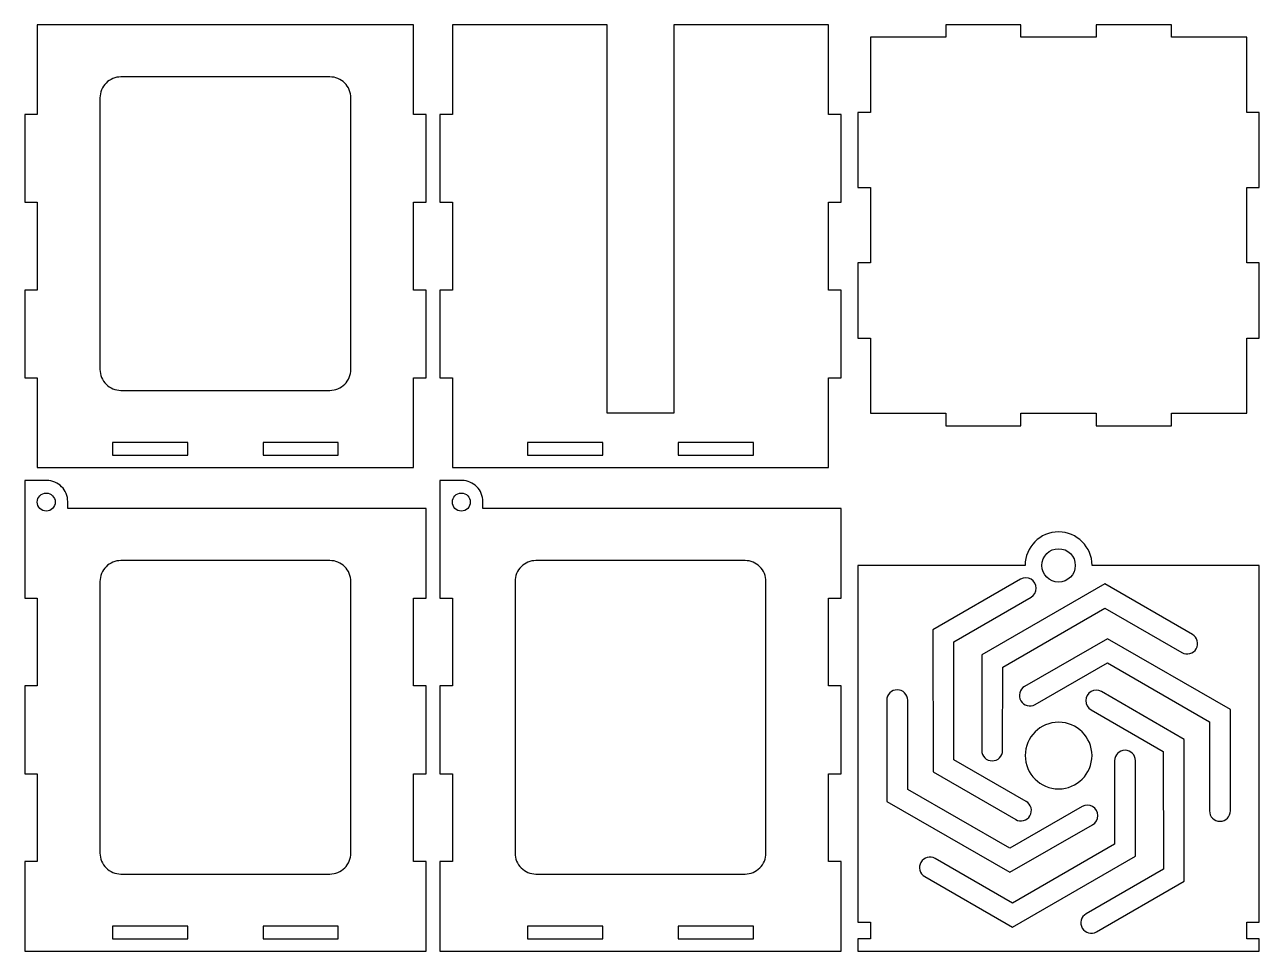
# Model space of a CAD drawing. Header units: millimetres. Extents: x 4 to 300, y 7 to 228.
import ezdxf

# ---------------------------------------------------------------- set-up
doc = ezdxf.new("R2010")
doc.units = ezdxf.units.MM

msp = doc.modelspace()

# ---------------------------------------------------------------- linework, layer by layer
for points in [[(97.26, 186), (100.26, 186), (100.26, 207), (97.26, 207), (97.26, 228.5), (7.26, 228.5), (7.26, 207), (4.26, 207), (4.26, 186), (7.26, 186), (7.26, 165), (4.26, 165), (4.26, 144), (7.26, 144), (7.26, 122.5), (97.26, 122.5), (97.26, 144), (100.26, 144), (100.26, 165), (97.26, 165)], [(143.54, 228.5), (106.54, 228.5), (106.54, 207), (103.54, 207), (103.54, 186), (106.54, 186), (106.54, 165), (103.54, 165), (103.54, 144), (106.54, 144), (106.54, 122.5), (196.54, 122.5), (196.54, 144), (199.54, 144), (199.54, 165), (196.54, 165), (196.54, 186), (199.54, 186), (199.54, 207), (196.54, 207), (196.54, 228.5), (159.54, 228.5), (159.54, 135.5), (143.54, 135.5)], [(296.53, 189.5), (299.53, 189.5), (299.53, 207.5), (296.53, 207.5), (296.53, 225.5), (278.53, 225.5), (278.53, 228.5), (260.53, 228.5), (260.53, 225.5), (242.53, 225.5), (242.53, 228.5), (224.53, 228.5), (224.53, 225.5), (206.53, 225.5), (206.53, 207.5), (203.53, 207.5), (203.53, 189.5), (206.53, 189.5), (206.53, 171.5), (203.53, 171.5), (203.53, 153.5), (206.53, 153.5), (206.53, 135.5), (224.53, 135.5), (224.53, 132.5), (242.53, 132.5), (242.53, 135.5), (260.53, 135.5), (260.53, 132.5), (278.53, 132.5), (278.53, 135.5), (296.53, 135.5), (296.53, 153.5), (299.53, 153.5), (299.53, 171.5), (296.53, 171.5)], [(25.26, 125.5), (43.26, 125.5), (43.26, 128.5), (25.26, 128.5)], [(61.26, 125.5), (79.26, 125.5), (79.26, 128.5), (61.26, 128.5)], [(124.54, 125.5), (142.54, 125.5), (142.54, 128.5), (124.54, 128.5)], [(160.54, 125.5), (178.54, 125.5), (178.54, 128.5), (160.54, 128.5)], [(25.26, 9.76), (43.26, 9.76), (43.26, 12.76), (25.26, 12.76)], [(61.26, 9.76), (79.26, 9.76), (79.26, 12.76), (61.26, 12.76)], [(124.54, 9.76), (142.54, 9.76), (142.54, 12.76), (124.54, 12.76)], [(160.54, 9.76), (178.54, 9.76), (178.54, 12.76), (160.54, 12.76)]]:
    msp.add_lwpolyline(points, close=True)
for points in [[(27.26, 141), (77.26, 141, 0.414214), (82.26, 146), (82.26, 211, 0.414214), (77.26, 216), (27.26, 216, 0.414214), (22.26, 211), (22.26, 146, 0.414214)], [(100.26, 70.26), (97.26, 70.26), (97.26, 91.26), (100.26, 91.26), (100.26, 112.76), (14.56, 112.76), (14.56, 114.41, 0.414214), (9.56, 119.41), (4.26, 119.41), (4.26, 91.26), (7.26, 91.26), (7.26, 70.26), (4.26, 70.26), (4.26, 49.26), (7.26, 49.26), (7.26, 28.26), (4.26, 28.26), (4.26, 6.76), (100.26, 6.76), (100.26, 28.26), (97.26, 28.26), (97.26, 49.26), (100.26, 49.26)], [(199.54, 70.26), (196.54, 70.26), (196.54, 91.26), (199.54, 91.26), (199.54, 112.76), (113.84, 112.76), (113.84, 114.41, 0.414214), (108.84, 119.41), (103.54, 119.41), (103.54, 91.26), (106.54, 91.26), (106.54, 70.26), (103.54, 70.26), (103.54, 49.26), (106.54, 49.26), (106.54, 28.26), (103.54, 28.26), (103.54, 6.76), (199.54, 6.76), (199.54, 28.26), (196.54, 28.26), (196.54, 49.26), (199.54, 49.26)], [(299.53, 99.11), (259.53, 99.11, 1), (243.53, 99.11), (203.53, 99.11), (203.53, 13.76), (206.53, 13.76), (206.53, 9.76), (203.53, 9.76), (203.53, 6.76), (299.53, 6.76), (299.53, 9.76), (296.53, 9.76), (296.53, 13.76), (299.53, 13.76)], [(27.26, 25.26), (77.26, 25.26, 0.414214), (82.26, 30.26), (82.26, 95.26, 0.414214), (77.26, 100.26), (27.26, 100.26, 0.414214), (22.26, 95.26), (22.26, 30.26, 0.414214)], [(126.54, 25.26), (176.54, 25.26, 0.414214), (181.54, 30.26), (181.54, 95.26, 0.414214), (176.54, 100.26), (126.54, 100.26, 0.414214), (121.54, 95.26), (121.54, 30.26, 0.414214)]]:
    msp.add_lwpolyline(points, format="xyb", close=True)
at = {"linetype": 'Continuous'}
for points in [[(241.27, 38.3, 1), (243.77, 42.63), (226.51, 52.62), (226.48, 80.81), (244.95, 91.48, 1), (242.45, 95.81), (221.48, 83.7), (221.52, 49.74)], [(233.15, 54.84, 1), (238.15, 54.83), (238.17, 74.78), (262.57, 88.9), (281.04, 78.24, 1), (283.54, 82.57), (262.57, 94.68), (233.18, 77.67)], [(243.41, 70.15, 1), (245.91, 65.81), (263.19, 75.76), (287.62, 61.69), (287.62, 40.37, 1), (292.62, 40.37), (292.62, 64.59), (263.19, 81.53)], [(259.66, 37.06, 1), (257.16, 41.4), (239.87, 31.45), (215.44, 45.51), (215.44, 66.84, 1), (210.44, 66.84), (210.44, 42.62), (239.87, 25.68)], [(261.8, 68.91, 1), (259.29, 64.58), (276.55, 54.58), (276.58, 26.4), (258.11, 15.73, 1), (260.61, 11.4), (281.59, 23.51), (281.55, 57.47)], [(259.52, 53.6, 1), (243.55, 53.6, 1)], [(269.92, 52.37, 1), (264.92, 52.37), (264.89, 32.43), (240.5, 18.3), (222.02, 28.97, 1), (219.52, 24.64), (240.5, 12.53), (269.89, 29.54)]]:
    msp.add_lwpolyline(points, format="xyb", close=True, dxfattribs=at)
for centre, radius in [((9.41, 114.26), 2.15), ((108.69, 114.26), 2.15), ((251.53, 99.11), 4)]:
    msp.add_circle(centre, radius)

doc.saveas('drawing.dxf')
